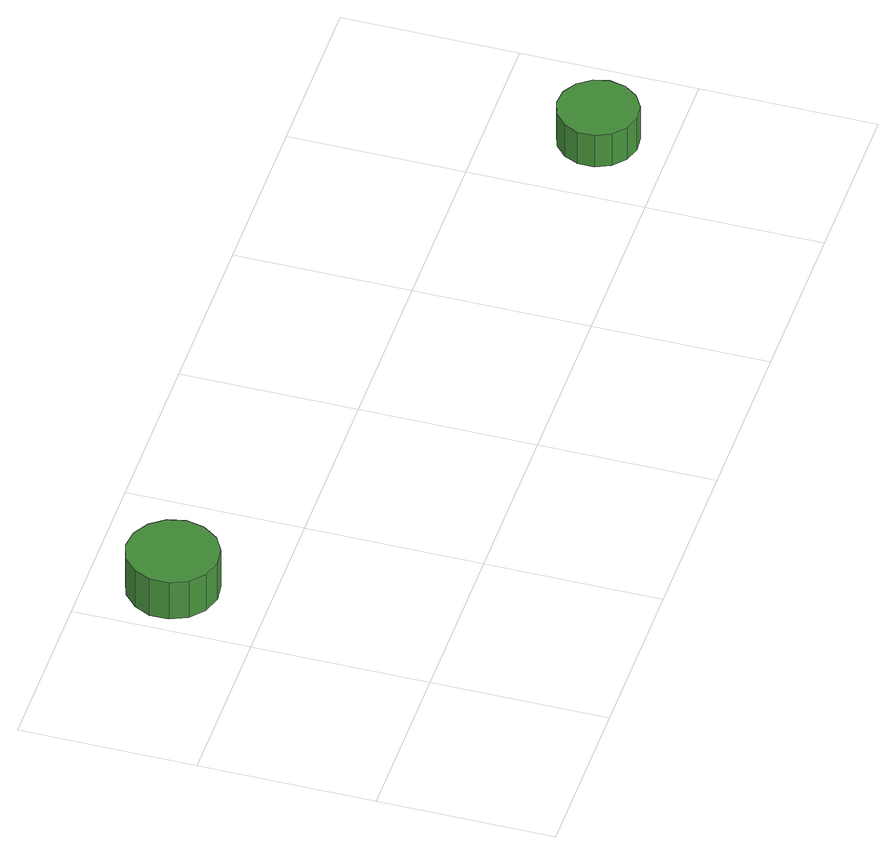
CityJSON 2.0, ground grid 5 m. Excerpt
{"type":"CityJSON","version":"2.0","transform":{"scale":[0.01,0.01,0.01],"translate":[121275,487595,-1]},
"CityObjects":{
"tree1":{"type":"SolitaryVegetationObject","attributes":{"function":"something"},"geometry":[{"type":"MultiSurface","lod":"1","boundaries":[[[0,1,2,3,4,5,6,7,8,9,10,11,12,13,14]],[[15,16,17,18,19,20,21,22,23,24,25,26,27,28,29]],[[0,29,28,1]],[[1,28,27,2]],[[2,27,26,3]],[[3,26,25,4]],[[4,25,24,5]],[[5,24,23,6]],[[6,23,22,7]],[[7,22,21,8]],[[8,21,20,9]],[[9,20,19,10]],[[10,19,18,11]],[[11,18,17,12]],[[12,17,16,13]],[[13,16,15,14]],[[14,15,29,0]]]}]},
"tree2":{"type":"SolitaryVegetationObject","attributes":{"function":"something"},"geometry":[{"type":"MultiSurface","lod":"1","boundaries":[[[30,31,32,33,34,35,36,37,38,39,40,41,42,43,44]],[[45,46,47,48,49,50,51,52,53,54,55,56,57,58,59]],[[30,59,58,31]],[[31,58,57,32]],[[32,57,56,33]],[[33,56,55,34]],[[34,55,54,35]],[[35,54,53,36]],[[36,53,52,37]],[[37,52,51,38]],[[38,51,50,39]],[[39,50,49,40]],[[40,49,48,41]],[[41,48,47,42]],[[42,47,46,43]],[[43,46,45,44]],[[44,45,59,30]]]}]}
},
"vertices":[
[301,770,190],[289,822,190],[258,865,190],[212,892,190],[159,898,190],[108,881,190],[68,845,190],[46,797,190],[46,743,190],[68,694,190],[108,659,190],[159,642,190],[212,648,190],[258,674,190],[289,718,190],[289,718,61],[258,674,61],[212,648,61],[159,642,61],[108,659,61],[68,694,61],[46,743,61],[46,797,61],[68,845,61],[108,881,61],[159,898,61],[212,892,61],[258,865,61],[289,822,61],[301,770,61],
[2338,200,178],[2328,245,178],[2300,283,178],[2260,307,178],[2213,312,178],[2168,297,178],[2133,266,178],[2114,223,178],[2114,176,178],[2133,133,178],[2168,102,178],[2213,87,178],[2260,92,178],[2300,116,178],[2328,154,178],[2328,154,66],[2300,116,66],[2260,92,66],[2213,87,66],[2168,102,66],[2133,133,66],[2114,176,66],[2114,223,66],[2133,266,66],[2168,297,66],[2213,312,66],[2260,307,66],[2300,283,66],[2328,245,66],[2338,200,66]
]}
